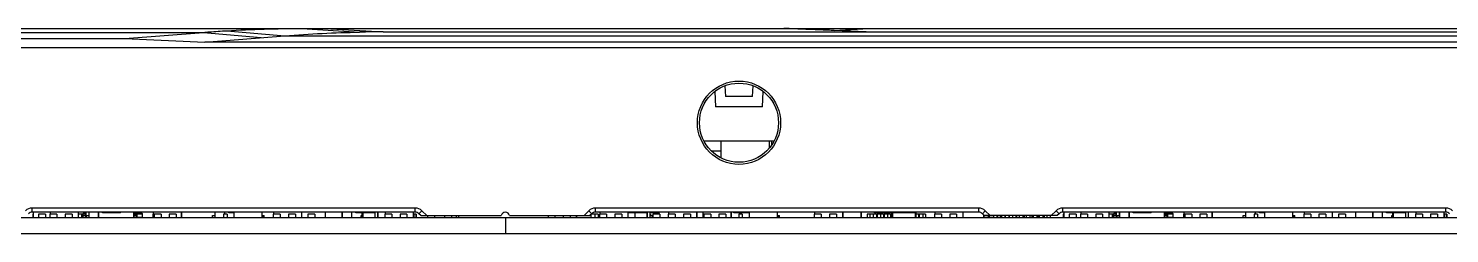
# Model space of a CAD drawing. Header units: millimetres. Extents: x 3299 to 14264, y 1863 to 5555.
# Drawn here: x 3859.2 to 4066, y 2920.5 to 2950.3 of the extents above; entities that cross this region are included whole.
import ezdxf

# ---------------------------------------------------------------- set-up
doc = ezdxf.new("R2010")
doc.units = ezdxf.units.MM
for name, color, linetype in [('02___PRT_ALL_AXES', 7, 'Continuous'), ('_304519', 7, 'Continuous'), ('_314991', 7, 'Continuous')]:
    doc.layers.add(name, color=color, linetype=linetype)

msp = doc.modelspace()

# ---------------------------------------------------------------- linework, layer by layer
at = {"color": 7, "linetype": 'Continuous'}
for p, q in [((3669.85596, 2950.34949), (4122.93801, 2950.34949)), ((3825.89064, 2949.78742), (3884.63745, 2949.78742)), ((3873.2121, 2948.89071), (3884.63745, 2949.78742)), ((3884.63745, 2949.78742), (3893.06385, 2949.0203)), ((3888.05024, 2950.02371), (3896.47525, 2949.28804)), ((3898.94754, 2950.34949), (3907.36969, 2949.81743)), ((3902.36808, 2950.34949), (3910.79144, 2949.84949)), ((3910.79144, 2949.84949), (4178.23315, 2949.84949)), ((3976.45273, 2950.05098), (3981.41515, 2950.34949)), ((3981.09662, 2949.84949), (3976.45273, 2950.05098)), ((4193.1323, 2947.54949), (3664.04372, 2947.54949)), ((3837.31599, 2948.89071), (3873.2121, 2948.89071)), ((3873.2121, 2948.89071), (3884.83491, 2948.37446)), ((3884.83491, 2948.37446), (3896.47525, 2949.28804)), ((4193.1323, 2948.37446), (3884.83491, 2948.37446)), ((3896.47525, 2949.28804), (4174.86063, 2949.28804)), ((3960.54501, 2942.02183), (3960.59992, 2940.44949)), ((3964.5761, 2940.44949), (3964.63101, 2942.02183)), ((3959.0737, 2941.20014), (3959.1523, 2938.94949)), ((3964.5761, 2940.44949), (3960.59992, 2940.44949)), ((3966.02372, 2938.94949), (3966.10232, 2941.20014)), ((3967.65989, 2933.94949), (3957.51613, 2933.94949)), ((3959.99824, 2931.51903), (3959.99824, 2933.94949)), ((3958.56257, 2932.54913), (3959.99824, 2932.54913)), ((4228.58801, 2922.84949), (3628.58801, 2922.84949)), ((3859.69867, 2923.64949), (3859.69867, 2924.24949)), ((3915.47735, 2924.24949), (3859.69867, 2924.24949)), ((3915.47735, 2923.64949), (3859.69867, 2923.64949)), ((3859.7914, 2923.34949), (3859.7914, 2922.84949)), ((3859.84221, 2923.34949), (3859.7914, 2923.34949)), ((3859.84221, 2923.64949), (3859.84221, 2922.84949)), ((3860.65922, 2923.34949), (3860.65922, 2922.84949)), ((3861.67522, 2923.34949), (3860.65922, 2923.34949)), ((3861.67522, 2923.34949), (3861.67522, 2922.84949)), ((3862.2914, 2923.34949), (3862.2914, 2922.84949)), ((3863.3074, 2923.34949), (3862.2914, 2923.34949)), ((3862.34221, 2923.64949), (3862.34221, 2923.34949)), ((3863.3074, 2923.34949), (3863.3074, 2922.84949)), ((3864.50114, 2923.34949), (3864.50114, 2922.84949)), ((3865.51714, 2923.34949), (3864.50114, 2923.34949)), ((3865.51714, 2923.34949), (3865.51714, 2922.84949)), ((3866.40621, 2923.64949), (3866.40621, 2922.84949)), ((3866.43161, 2923.64949), (3866.43161, 2922.84949)), ((3867.10654, 2923.34949), (3866.43161, 2923.34949)), ((3866.87953, 2923.34949), (3866.87953, 2922.84949)), ((3867.09963, 2922.84949), (3867.09963, 2923.14949)), ((3867.09963, 2923.14949), (3867.50043, 2923.14949)), ((3867.10654, 2923.39949), (3867.10654, 2923.14949)), ((3867.10654, 2923.39949), (3867.44963, 2923.39949)), ((3867.15043, 2922.84949), (3867.15043, 2923.14949)), ((3867.15654, 2923.14949), (3867.15654, 2923.44949)), ((3867.44963, 2923.44949), (3867.15654, 2923.44949)), ((3867.44963, 2923.64949), (3867.44963, 2923.14949)), ((3867.47892, 2923.14949), (3867.47892, 2923.64949)), ((3867.50043, 2923.64949), (3867.50043, 2922.84949)), ((3867.52972, 2922.84949), (3867.52972, 2923.64949)), ((3867.60762, 2922.84949), (3867.60762, 2923.14949)), ((3867.60762, 2923.14949), (3867.95762, 2923.14949)), ((3867.95762, 2923.64949), (3867.95762, 2922.84949)), ((3867.98691, 2922.84949), (3867.98691, 2923.64949)), ((3869.32834, 2923.64949), (3869.32834, 2922.84949)), ((3869.39905, 2922.84949), (3869.39905, 2923.64949)), ((3869.95763, 2923.54949), (3869.95763, 2923.64949)), ((3872.55763, 2923.54949), (3869.95763, 2923.54949)), ((3872.55763, 2923.54949), (3872.55763, 2923.64949)), ((3874.45763, 2923.64949), (3874.45763, 2922.84949)), ((3874.55762, 2923.14949), (3874.90762, 2923.14949)), ((3874.55763, 2922.84949), (3874.55763, 2923.64949)), ((3874.64461, 2923.64949), (3874.64461, 2923.14949)), ((3874.75194, 2923.39949), (3874.75194, 2923.14949)), ((3874.75194, 2923.39949), (3875.78188, 2923.39949)), ((3874.80194, 2923.14949), (3874.80194, 2923.44949)), ((3875.73188, 2923.44949), (3874.80194, 2923.44949)), ((3874.90762, 2922.84949), (3874.90762, 2923.14949)), ((3875.78188, 2922.89949), (3874.90762, 2922.89949)), ((3874.93188, 2923.39949), (3874.93188, 2922.89949)), ((3874.98188, 2922.89949), (3874.98188, 2923.44949)), ((3875.73188, 2923.44949), (3875.73188, 2922.89949)), ((3875.78188, 2922.89949), (3875.78188, 2923.39949)), ((3877.2914, 2923.34949), (3877.2914, 2922.84949)), ((3877.34221, 2923.34949), (3877.2914, 2923.34949)), ((3877.34221, 2923.64949), (3877.34221, 2922.84949)), ((3877.46921, 2923.34949), (3877.46921, 2922.84949)), ((3878.48521, 2923.34949), (3877.46921, 2923.34949)), ((3878.48521, 2923.34949), (3878.48521, 2922.84949)), ((3879.64229, 2923.34949), (3879.64229, 2922.84949)), ((3880.65829, 2923.34949), (3879.64229, 2923.34949)), ((3880.65829, 2923.34949), (3880.65829, 2922.84949)), ((3881.40621, 2923.64949), (3881.40621, 2922.84949)), ((3881.43161, 2923.64949), (3881.43161, 2922.84949)), ((3885.97182, 2922.84949), (3885.97182, 2923.14949)), ((3885.97182, 2923.14949), (3886.32182, 2923.14949)), ((3886.32182, 2923.64949), (3886.32182, 2922.84949)), ((3886.35111, 2922.84949), (3886.35111, 2923.64949)), ((3887.56402, 2923.34949), (3887.56402, 2922.84949)), ((3887.56419, 2923.34949), (3887.56419, 2922.84949)), ((3888.07219, 2923.34949), (3887.56419, 2923.34949)), ((3887.69253, 2923.64949), (3887.69253, 2923.34949)), ((3887.76324, 2923.34949), (3887.76324, 2923.64949)), ((3888.07219, 2923.34949), (3888.07219, 2922.84949)), ((3888.32182, 2923.54949), (3888.32182, 2923.64949)), ((3889.07181, 2923.54949), (3888.32182, 2923.54949)), ((3889.07181, 2923.64949), (3889.07181, 2922.84949)), ((3893.13581, 2923.64949), (3893.13581, 2922.84949)), ((3893.16121, 2923.64949), (3893.16121, 2922.84949)), ((3893.16121, 2923.14949), (3893.47502, 2923.14949)), ((3893.27182, 2922.84949), (3893.27182, 2923.14949)), ((3893.47502, 2922.84949), (3893.47502, 2923.14949)), ((3894.7914, 2923.34949), (3894.7914, 2922.84949)), ((3895.8074, 2923.34949), (3894.7914, 2923.34949)), ((3894.84221, 2923.64949), (3894.84221, 2923.34949)), ((3895.8074, 2923.34949), (3895.8074, 2922.84949)), ((3897.00114, 2923.34949), (3897.00114, 2922.84949)), ((3898.01714, 2923.34949), (3897.00114, 2923.34949)), ((3898.01714, 2923.34949), (3898.01714, 2922.84949)), ((3898.90621, 2923.64949), (3898.90621, 2922.84949)), ((3898.93161, 2923.64949), (3898.93161, 2922.84949)), ((3899.84133, 2923.34949), (3899.84133, 2922.84949)), ((3900.85733, 2923.34949), (3899.84133, 2923.34949)), ((3900.85733, 2923.34949), (3900.85733, 2922.84949)), ((3902.33801, 2923.64949), (3902.33801, 2922.84949)), ((3904.83801, 2923.64949), (3904.83801, 2922.84949)), ((3904.84972, 2922.84949), (3904.84972, 2923.64949)), ((3906.19114, 2923.64949), (3906.19114, 2922.84949)), ((3906.26185, 2922.84949), (3906.26185, 2923.64949)), ((3906.82043, 2923.54949), (3906.82043, 2923.64949)), ((3909.595, 2923.54949), (3906.82043, 2923.54949)), ((3907.62043, 2922.84949), (3907.62043, 2923.14949)), ((3907.62043, 2923.14949), (3907.69001, 2923.14949)), ((3907.69001, 2923.54949), (3907.69001, 2922.84949)), ((3907.817, 2923.54949), (3907.817, 2922.84949)), ((3909.42043, 2923.54949), (3909.42043, 2923.64949)), ((3909.595, 2923.54949), (3909.595, 2922.84949)), ((3909.97901, 2923.64949), (3909.97901, 2922.84949)), ((3910.04972, 2922.84949), (3910.04972, 2923.64949)), ((3911.04142, 2923.34949), (3911.04142, 2922.84949)), ((3912.05742, 2923.34949), (3911.04142, 2923.34949)), ((3911.09221, 2923.64949), (3911.09221, 2923.34949)), ((3912.05742, 2923.34949), (3912.05742, 2922.84949)), ((3913.2513, 2923.34949), (3913.2513, 2922.84949)), ((3914.2673, 2923.34949), (3913.2513, 2923.34949)), ((3914.2673, 2923.34949), (3914.2673, 2922.84949)), ((3915.15621, 2923.64949), (3915.15621, 2922.84949)), ((3915.18161, 2923.64949), (3915.18161, 2922.84949)), ((3915.61015, 2923.34949), (3915.18161, 2923.34949)), ((3915.24867, 2923.34949), (3915.24867, 2922.84949)), ((3915.25162, 2923.34949), (3915.25162, 2922.84949)), ((3915.47735, 2923.64949), (3915.47735, 2924.24949)), ((3915.56408, 2923.34949), (3915.56408, 2922.84949)), ((3915.60721, 2923.34949), (3915.60721, 2922.84949)), ((3915.61015, 2923.34949), (3915.61015, 2922.84949)), ((3916.00768, 2923.42982), (3916.43194, 2923.85408)), ((3916.28801, 2923.14949), (3916.00768, 2923.42982)), ((3916.28801, 2923.14949), (3927.9964, 2923.14949)), ((3917.13654, 2923.14949), (3916.43194, 2923.85408)), ((3917.26581, 2923.14949), (3917.26581, 2922.84949)), ((3918.28181, 2923.14949), (3918.28181, 2922.84949)), ((3919.70429, 2923.14949), (3919.70429, 2922.84949)), ((3920.72029, 2923.14949), (3920.72029, 2922.84949)), ((3921.40621, 2923.14949), (3921.40621, 2922.84949)), ((3921.43161, 2923.14949), (3921.43161, 2922.84949)), ((3921.78709, 2923.14949), (3921.78709, 2922.84949)), ((3928.58801, 2922.84949), (3928.58801, 2920.54949)), ((3929.17962, 2923.14949), (3940.88801, 2923.14949)), ((3934.7914, 2923.14949), (3934.7914, 2922.84949)), ((3935.8074, 2923.14949), (3935.8074, 2922.84949)), ((3937.00112, 2923.14949), (3937.00112, 2922.84949)), ((3938.01712, 2923.14949), (3938.01712, 2922.84949)), ((3938.9062, 2923.14949), (3938.9062, 2922.84949)), ((3938.9316, 2923.14949), (3938.9316, 2922.84949)), ((3940.74408, 2923.85408), (3940.03948, 2923.14949)), ((3941.16834, 2923.42982), (3940.74408, 2923.85408)), ((3941.16834, 2923.42982), (3940.88801, 2923.14949)), ((3941.0414, 2923.30288), (3941.0414, 2922.84949)), ((3942.09454, 2923.34949), (3941.08801, 2923.34949)), ((3941.09223, 2923.35371), (3941.09223, 2923.34949)), ((3941.58654, 2923.34949), (3941.58654, 2922.84949)), ((3997.47735, 2924.24949), (3941.69867, 2924.24949)), ((3941.69867, 2923.64949), (3941.69867, 2924.24949)), ((3997.47735, 2923.64949), (3941.69867, 2923.64949)), ((3942.09454, 2923.34949), (3942.09454, 2922.84949)), ((3943.3074, 2923.34949), (3942.2914, 2923.34949)), ((3942.2914, 2923.34949), (3942.2914, 2922.84949)), ((3942.3422, 2923.64949), (3942.3422, 2923.34949)), ((3943.3074, 2923.34949), (3943.3074, 2922.84949)), ((3945.51712, 2923.34949), (3944.50112, 2923.34949)), ((3944.50112, 2923.34949), (3944.50112, 2922.84949)), ((3945.51712, 2923.34949), (3945.51712, 2922.84949)), ((3946.4062, 2923.64949), (3946.4062, 2922.84949)), ((3946.4316, 2923.64949), (3946.4316, 2922.84949)), ((3949.23192, 2923.54949), (3946.4316, 2923.54949)), ((3947.4032, 2923.54949), (3947.4032, 2922.84949)), ((3947.64518, 2923.54949), (3947.64518, 2923.64949)), ((3948.20376, 2923.64949), (3948.20376, 2923.54949)), ((3948.27447, 2923.54949), (3948.27447, 2923.64949)), ((3949.1812, 2923.54949), (3949.1812, 2922.84949)), ((3949.23192, 2923.54949), (3949.23192, 2922.84949)), ((3949.61589, 2923.64949), (3949.61589, 2922.84949)), ((3949.64518, 2922.84949), (3949.64518, 2923.64949)), ((3950.93389, 2923.54949), (3949.64518, 2923.54949)), ((3949.6893, 2923.34949), (3949.64518, 2923.34949)), ((3949.64518, 2923.14949), (3949.99518, 2923.14949)), ((3949.6893, 2923.34949), (3949.6893, 2923.14949)), ((3949.99518, 2922.84949), (3949.99518, 2923.14949)), ((3951.06082, 2923.34949), (3950.04482, 2923.34949)), ((3950.04482, 2923.34949), (3950.04482, 2922.84949)), ((3950.93389, 2923.54949), (3950.93389, 2923.34949)), ((3951.06082, 2923.34949), (3951.06082, 2922.84949)), ((3953.3074, 2923.34949), (3952.2914, 2923.34949)), ((3952.2914, 2923.34949), (3952.2914, 2922.84949)), ((3952.34223, 2923.64949), (3952.34223, 2923.34949)), ((3953.3074, 2923.34949), (3953.3074, 2922.84949)), ((3955.51712, 2923.34949), (3954.50112, 2923.34949)), ((3954.50112, 2923.34949), (3954.50112, 2922.84949)), ((3955.51712, 2923.34949), (3955.51712, 2922.84949)), ((3956.40623, 2923.64949), (3956.40623, 2922.84949)), ((3956.43163, 2923.64949), (3956.43163, 2922.84949)), ((3956.47101, 2923.34949), (3956.43163, 2923.34949)), ((3956.47101, 2923.34949), (3956.47101, 2922.84949)), ((3957.34223, 2923.64949), (3957.34223, 2922.84949)), ((3958.48523, 2923.34949), (3957.46923, 2923.34949)), ((3957.46923, 2923.34949), (3957.46923, 2922.84949)), ((3958.48523, 2923.34949), (3958.48523, 2922.84949)), ((3960.65829, 2923.34949), (3959.64229, 2923.34949)), ((3959.64229, 2923.34949), (3959.64229, 2922.84949)), ((3960.65829, 2923.34949), (3960.65829, 2922.84949)), ((3961.40623, 2923.64949), (3961.40623, 2922.84949)), ((3961.43163, 2923.64949), (3961.43163, 2922.84949)), ((3961.81703, 2923.54949), (3961.81703, 2923.64949)), ((3964.07181, 2923.54949), (3961.81703, 2923.54949)), ((3962.56402, 2923.34949), (3962.56402, 2922.84949)), ((3963.07217, 2923.34949), (3962.56417, 2923.34949)), ((3962.56417, 2923.34949), (3962.56417, 2922.84949)), ((3963.07217, 2923.34949), (3963.07217, 2922.84949)), ((3964.07181, 2923.64949), (3964.07181, 2922.84949)), ((3968.13581, 2923.64949), (3968.13581, 2922.84949)), ((3968.16121, 2923.64949), (3968.16121, 2922.84949)), ((3968.16121, 2923.14949), (3968.49423, 2923.14949)), ((3968.34183, 2922.84949), (3968.34183, 2923.14949)), ((3968.49423, 2922.84949), (3968.49423, 2923.14949)), ((3974.5574, 2923.34949), (3973.5414, 2923.34949)), ((3973.5414, 2923.34949), (3973.5414, 2922.84949)), ((3973.59223, 2923.64949), (3973.59223, 2923.34949)), ((3974.5574, 2923.34949), (3974.5574, 2922.84949)), ((3976.76712, 2923.34949), (3975.75112, 2923.34949)), ((3975.75112, 2923.34949), (3975.75112, 2922.84949)), ((3976.76712, 2923.34949), (3976.76712, 2922.84949)), ((3977.65623, 2923.64949), (3977.65623, 2922.84949)), ((3977.68163, 2923.64949), (3977.68163, 2922.84949)), ((3980.30357, 2923.64949), (3980.30357, 2922.84949)), ((3980.40357, 2922.84949), (3980.40357, 2923.64949)), ((3982.6, 2923.34949), (3981.23609, 2923.34949)), ((3981.23609, 2923.34949), (3981.23609, 2922.84949)), ((3981.61973, 2923.34949), (3981.61973, 2922.84949)), ((3982.12773, 2923.34949), (3982.12773, 2922.84949)), ((3982.13067, 2923.34949), (3982.13067, 2922.84949)), ((3982.30357, 2923.54949), (3982.30357, 2923.64949)), ((3988.22093, 2923.54949), (3982.30357, 2923.54949)), ((3982.59707, 2923.34949), (3982.59707, 2922.84949)), ((3982.6, 2923.34949), (3982.6, 2922.84949)), ((3983.61601, 2923.34949), (3982.68653, 2923.34949)), ((3982.68653, 2923.34949), (3982.68653, 2922.84949)), ((3983.19453, 2923.34949), (3983.19453, 2922.84949)), ((3983.19748, 2923.34949), (3983.19748, 2922.84949)), ((3983.61307, 2923.34949), (3983.61307, 2922.84949)), ((3983.61601, 2923.34949), (3983.61601, 2922.84949)), ((3983.61601, 2923.14949), (3983.70252, 2923.14949)), ((3984.63202, 2923.34949), (3983.70252, 2923.34949)), ((3983.70252, 2923.34949), (3983.70252, 2922.84949)), ((3984.21052, 2923.34949), (3984.21052, 2922.84949)), ((3984.21347, 2923.34949), (3984.21347, 2922.84949)), ((3984.62907, 2923.34949), (3984.62907, 2922.84949)), ((3984.63202, 2923.34949), (3984.63202, 2922.84949)), ((3984.89361, 2923.34949), (3984.71853, 2923.34949)), ((3984.71853, 2923.34949), (3984.71853, 2922.84949)), ((3984.89361, 2923.54949), (3984.89361, 2922.84949)), ((3984.90357, 2923.54949), (3984.90357, 2923.64949)), ((3984.91893, 2923.54949), (3984.91893, 2922.84949)), ((3986.80357, 2923.64949), (3986.80357, 2923.54949)), ((3986.90357, 2923.54949), (3986.90357, 2923.64949)), ((3988.22093, 2923.54949), (3988.22093, 2922.84949)), ((3989.71202, 2923.34949), (3988.22093, 2923.34949)), ((3988.2728, 2923.64949), (3988.2728, 2923.34949)), ((3988.29992, 2923.34949), (3988.29992, 2922.84949)), ((3988.30287, 2923.34949), (3988.30287, 2922.84949)), ((3988.3728, 2923.34949), (3988.3728, 2923.64949)), ((3988.69307, 2923.34949), (3988.69307, 2922.84949)), ((3988.69601, 2923.34949), (3988.69601, 2922.84949)), ((3988.83332, 2923.34949), (3988.83332, 2922.84949)), ((3989.34132, 2923.34949), (3989.34132, 2922.84949)), ((3989.34427, 2923.34949), (3989.34427, 2922.84949)), ((3989.70907, 2923.34949), (3989.70907, 2922.84949)), ((3989.71202, 2923.34949), (3989.71202, 2922.84949)), ((3992.0574, 2923.34949), (3991.0414, 2923.34949)), ((3991.0414, 2923.34949), (3991.0414, 2922.84949)), ((3991.09221, 2923.64949), (3991.09221, 2923.34949)), ((3992.0574, 2923.34949), (3992.0574, 2922.84949)), ((3994.26712, 2923.34949), (3993.25112, 2923.34949)), ((3993.25112, 2923.34949), (3993.25112, 2922.84949)), ((3994.26712, 2923.34949), (3994.26712, 2922.84949)), ((3995.15621, 2923.64949), (3995.15621, 2922.84949)), ((3995.18161, 2923.64949), (3995.18161, 2922.84949)), ((3997.47735, 2923.64949), (3997.47735, 2924.24949)), ((3998.00768, 2923.42982), (3998.43194, 2923.85408)), ((3998.28801, 2923.14949), (3998.00768, 2923.42982)), ((3998.17781, 2923.25969), (3998.17781, 2922.84949)), ((3998.20894, 2923.22856), (3998.20894, 2922.89949)), ((3999.6257, 2922.89949), (3998.20894, 2922.89949)), ((3998.21109, 2923.22641), (3998.21109, 2922.89949)), ((3998.26109, 2922.89949), (3998.26109, 2923.17641)), ((4008.88801, 2923.14949), (3998.28801, 2923.14949)), ((3999.13654, 2923.14949), (3998.43194, 2923.85408)), ((3998.82837, 2923.14949), (3998.82837, 2922.89949)), ((3998.87837, 2922.89949), (3998.87837, 2923.14949)), ((3999.02837, 2922.89949), (3999.02837, 2923.14949)), ((3999.6257, 2923.14949), (3999.6257, 2922.84949)), ((4000.1337, 2923.14949), (4000.1337, 2922.84949)), ((4000.1996, 2923.14949), (4000.1996, 2922.84949)), ((4000.20254, 2923.14949), (4000.20254, 2922.84949)), ((4000.61628, 2923.14949), (4000.61628, 2922.84949)), ((4000.79148, 2923.14949), (4000.79148, 2922.84949)), ((4001.29948, 2923.14949), (4001.29948, 2922.84949)), ((4001.30201, 2923.14949), (4001.30201, 2922.84949)), ((4001.33013, 2923.14949), (4001.33013, 2922.84949)), ((4001.83813, 2923.14949), (4001.83813, 2922.84949)), ((4001.84108, 2923.14949), (4001.84108, 2922.84949)), ((4001.89137, 2923.14949), (4001.89137, 2922.84949)), ((4002.37153, 2923.14949), (4002.37153, 2922.84949)), ((4002.87953, 2923.14949), (4002.87953, 2922.84949)), ((4002.88247, 2923.14949), (4002.88247, 2922.84949)), ((4002.99125, 2923.14949), (4002.99125, 2922.84949)), ((4003.38754, 2923.14949), (4003.38754, 2922.84949)), ((4003.89554, 2923.14949), (4003.89554, 2922.84949)), ((4003.89847, 2923.14949), (4003.89847, 2922.84949)), ((4004.09112, 2923.14949), (4004.09112, 2922.84949)), ((4004.40353, 2923.14949), (4004.40353, 2922.84949)), ((4004.91153, 2923.14949), (4004.91153, 2922.84949)), ((4004.91447, 2923.14949), (4004.91447, 2922.84949)), ((4005.191, 2923.14949), (4005.191, 2922.84949)), ((4005.41953, 2923.14949), (4005.41953, 2922.84949)), ((4005.92753, 2923.14949), (4005.92753, 2922.84949)), ((4005.93048, 2923.14949), (4005.93048, 2922.84949)), ((4006.12234, 2923.14949), (4006.12234, 2922.84949)), ((4006.12529, 2923.14949), (4006.12529, 2922.84949)), ((4006.18115, 2922.89949), (4006.12529, 2922.89949)), ((4006.18115, 2923.14949), (4006.18115, 2922.84949)), ((4006.29089, 2923.14949), (4006.29089, 2922.84949)), ((4006.79889, 2923.14949), (4006.79889, 2922.84949)), ((4006.79939, 2923.14949), (4006.79939, 2922.84949)), ((4006.96629, 2923.14949), (4006.96629, 2922.84949)), ((4007.0023, 2923.14949), (4007.0023, 2922.84949)), ((4007.39077, 2923.14949), (4007.39077, 2922.84949)), ((4007.89877, 2923.14949), (4007.89877, 2922.84949)), ((4008.74408, 2923.85408), (4008.03948, 2923.14949)), ((4009.16834, 2923.42982), (4008.74408, 2923.85408)), ((4009.16834, 2923.42982), (4008.88801, 2923.14949)), ((4065.47735, 2924.24949), (4009.69867, 2924.24949)), ((4009.69867, 2923.64949), (4009.69867, 2924.24949)), ((4065.47735, 2923.64949), (4009.69867, 2923.64949)), ((4009.84221, 2923.34949), (4009.7914, 2923.34949)), ((4009.7914, 2923.34949), (4009.7914, 2922.84949)), ((4009.84221, 2923.64949), (4009.84221, 2922.84949)), ((4011.67522, 2923.34949), (4010.65922, 2923.34949)), ((4010.65922, 2923.34949), (4010.65922, 2922.84949)), ((4011.67522, 2923.34949), (4011.67522, 2922.84949)), ((4013.3074, 2923.34949), (4012.2914, 2923.34949)), ((4012.2914, 2923.34949), (4012.2914, 2922.84949)), ((4012.34221, 2923.64949), (4012.34221, 2923.34949)), ((4013.3074, 2923.34949), (4013.3074, 2922.84949)), ((4015.51714, 2923.34949), (4014.50114, 2923.34949)), ((4014.50114, 2923.34949), (4014.50114, 2922.84949)), ((4015.51714, 2923.34949), (4015.51714, 2922.84949)), ((4016.40621, 2923.64949), (4016.40621, 2922.84949)), ((4016.43161, 2923.64949), (4016.43161, 2922.84949)), ((4017.10654, 2923.34949), (4016.43161, 2923.34949)), ((4016.87953, 2923.34949), (4016.87953, 2922.84949)), ((4017.09963, 2923.14949), (4017.50043, 2923.14949)), ((4017.09963, 2922.84949), (4017.09963, 2923.14949)), ((4017.10654, 2923.39949), (4017.44963, 2923.39949)), ((4017.10654, 2923.39949), (4017.10654, 2923.14949)), ((4017.15043, 2922.84949), (4017.15043, 2923.14949)), ((4017.44963, 2923.44949), (4017.15654, 2923.44949)), ((4017.15654, 2923.14949), (4017.15654, 2923.44949)), ((4017.44963, 2923.64949), (4017.44963, 2923.14949)), ((4017.47892, 2923.14949), (4017.47892, 2923.64949)), ((4017.50043, 2923.64949), (4017.50043, 2922.84949)), ((4017.52972, 2922.84949), (4017.52972, 2923.64949)), ((4017.60762, 2923.14949), (4017.95762, 2923.14949)), ((4017.60762, 2922.84949), (4017.60762, 2923.14949)), ((4017.95762, 2923.64949), (4017.95762, 2922.84949)), ((4017.98691, 2922.84949), (4017.98691, 2923.64949)), ((4019.32834, 2923.64949), (4019.32834, 2922.84949)), ((4019.39905, 2922.84949), (4019.39905, 2923.64949)), ((4019.95763, 2923.54949), (4019.95763, 2923.64949)), ((4022.55763, 2923.54949), (4019.95763, 2923.54949)), ((4022.55763, 2923.54949), (4022.55763, 2923.64949)), ((4024.45763, 2923.64949), (4024.45763, 2922.84949)), ((4024.55762, 2923.14949), (4024.90762, 2923.14949)), ((4024.55763, 2922.84949), (4024.55763, 2923.64949)), ((4024.64461, 2923.64949), (4024.64461, 2923.14949)), ((4024.75194, 2923.39949), (4025.78188, 2923.39949)), ((4024.75194, 2923.39949), (4024.75194, 2923.14949)), ((4025.73188, 2923.44949), (4024.80194, 2923.44949)), ((4024.80194, 2923.14949), (4024.80194, 2923.44949)), ((4024.90762, 2922.84949), (4024.90762, 2923.14949)), ((4025.78188, 2922.89949), (4024.90762, 2922.89949)), ((4024.93188, 2923.39949), (4024.93188, 2922.89949)), ((4024.98188, 2922.89949), (4024.98188, 2923.44949)), ((4025.73188, 2923.44949), (4025.73188, 2922.89949)), ((4025.78188, 2922.89949), (4025.78188, 2923.39949)), ((4027.34221, 2923.34949), (4027.2914, 2923.34949)), ((4027.2914, 2923.34949), (4027.2914, 2922.84949)), ((4027.34221, 2923.64949), (4027.34221, 2922.84949)), ((4028.48521, 2923.34949), (4027.46921, 2923.34949)), ((4027.46921, 2923.34949), (4027.46921, 2922.84949)), ((4028.48521, 2923.34949), (4028.48521, 2922.84949)), ((4030.65829, 2923.34949), (4029.64229, 2923.34949)), ((4029.64229, 2923.34949), (4029.64229, 2922.84949)), ((4030.65829, 2923.34949), (4030.65829, 2922.84949)), ((4031.40621, 2923.64949), (4031.40621, 2922.84949)), ((4031.43161, 2923.64949), (4031.43161, 2922.84949)), ((4035.97182, 2923.14949), (4036.32182, 2923.14949)), ((4035.97182, 2922.84949), (4035.97182, 2923.14949)), ((4036.32182, 2923.64949), (4036.32182, 2922.84949)), ((4036.35111, 2922.84949), (4036.35111, 2923.64949)), ((4037.56402, 2923.34949), (4037.56402, 2922.84949)), ((4038.07219, 2923.34949), (4037.56419, 2923.34949)), ((4037.56419, 2923.34949), (4037.56419, 2922.84949)), ((4037.69253, 2923.64949), (4037.69253, 2923.34949)), ((4037.76324, 2923.34949), (4037.76324, 2923.64949)), ((4038.07219, 2923.34949), (4038.07219, 2922.84949)), ((4038.32182, 2923.54949), (4038.32182, 2923.64949)), ((4039.07181, 2923.54949), (4038.32182, 2923.54949)), ((4039.07181, 2923.64949), (4039.07181, 2922.84949)), ((4043.13581, 2923.64949), (4043.13581, 2922.84949)), ((4043.16121, 2923.64949), (4043.16121, 2922.84949)), ((4043.16121, 2923.14949), (4043.47502, 2923.14949)), ((4043.27182, 2922.84949), (4043.27182, 2923.14949)), ((4043.47502, 2922.84949), (4043.47502, 2923.14949)), ((4045.8074, 2923.34949), (4044.7914, 2923.34949)), ((4044.7914, 2923.34949), (4044.7914, 2922.84949)), ((4044.84221, 2923.64949), (4044.84221, 2923.34949)), ((4045.8074, 2923.34949), (4045.8074, 2922.84949)), ((4048.01714, 2923.34949), (4047.00114, 2923.34949)), ((4047.00114, 2923.34949), (4047.00114, 2922.84949)), ((4048.01714, 2923.34949), (4048.01714, 2922.84949)), ((4048.90621, 2923.64949), (4048.90621, 2922.84949)), ((4048.93161, 2923.64949), (4048.93161, 2922.84949)), ((4050.85733, 2923.34949), (4049.84133, 2923.34949)), ((4049.84133, 2923.34949), (4049.84133, 2922.84949)), ((4050.85733, 2923.34949), (4050.85733, 2922.84949)), ((4052.33801, 2923.64949), (4052.33801, 2922.84949)), ((4054.83801, 2923.64949), (4054.83801, 2922.84949)), ((4054.84972, 2922.84949), (4054.84972, 2923.64949)), ((4056.19114, 2923.64949), (4056.19114, 2922.84949)), ((4056.26185, 2922.84949), (4056.26185, 2923.64949)), ((4056.82043, 2923.54949), (4056.82043, 2923.64949)), ((4059.595, 2923.54949), (4056.82043, 2923.54949)), ((4057.62043, 2923.14949), (4057.69001, 2923.14949)), ((4057.62043, 2922.84949), (4057.62043, 2923.14949)), ((4057.69001, 2923.54949), (4057.69001, 2922.84949)), ((4057.817, 2923.54949), (4057.817, 2922.84949)), ((4059.42043, 2923.54949), (4059.42043, 2923.64949)), ((4059.595, 2923.54949), (4059.595, 2922.84949)), ((4059.97901, 2923.64949), (4059.97901, 2922.84949)), ((4060.04972, 2922.84949), (4060.04972, 2923.64949)), ((4062.05742, 2923.34949), (4061.04142, 2923.34949)), ((4061.04142, 2923.34949), (4061.04142, 2922.84949)), ((4061.09221, 2923.64949), (4061.09221, 2923.34949)), ((4062.05742, 2923.34949), (4062.05742, 2922.84949)), ((4064.2673, 2923.34949), (4063.2513, 2923.34949)), ((4063.2513, 2923.34949), (4063.2513, 2922.84949)), ((4064.2673, 2923.34949), (4064.2673, 2922.84949)), ((4065.15621, 2923.64949), (4065.15621, 2922.84949)), ((4065.18161, 2923.64949), (4065.18161, 2922.84949)), ((4065.61015, 2923.34949), (4065.18161, 2923.34949)), ((4065.24867, 2923.34949), (4065.24867, 2922.84949)), ((4065.25162, 2923.34949), (4065.25162, 2922.84949)), ((4065.47735, 2923.64949), (4065.47735, 2924.24949)), ((4065.56408, 2923.34949), (4065.56408, 2922.84949)), ((4065.60721, 2923.34949), (4065.60721, 2922.84949)), ((4065.61015, 2923.34949), (4065.61015, 2922.84949)), ((3628.58801, 2920.54949), (4228.58801, 2920.54949))]:
    msp.add_line(p, q, dxfattribs=at)
for radius in [6.05, 5.75]:
    msp.add_circle((3962.58801, 2936.64949), radius, dxfattribs=at)
for centre, radius, start, end in [((3910.79187, 2767.16387), 182.68562, 90.0001331, 91.0733631), ((3859.69867, 2922.89949), 1.35, 90, 135), ((3859.69867, 2922.89949), 0.75, 90, 135), ((3867.15654, 2923.39949), 0.05, 90, 180), ((3874.80194, 2923.39949), 0.05, 90, 180), ((3874.98188, 2923.39949), 0.05, 90, 180), ((3875.73188, 2923.39949), 0.05, 0, 90), ((3915.47735, 2922.89949), 1.35, 45, 90), ((3915.47735, 2922.89949), 0.75, 45, 90), ((3928.58801, 2923.04949), 0.6, 9.5940682, 170.4059318), ((3941.69867, 2922.89949), 1.35, 90, 135), ((3941.69867, 2922.89949), 0.75, 90, 135), ((3997.47735, 2922.89949), 1.35, 45, 90), ((3997.47735, 2922.89949), 0.75, 45, 90), ((4009.69867, 2922.89949), 1.35, 90, 135), ((4009.69867, 2922.89949), 0.75, 90, 135), ((4017.15654, 2923.39949), 0.05, 90, 180), ((4024.80194, 2923.39949), 0.05, 90, 180), ((4024.98188, 2923.39949), 0.05, 90, 180), ((4025.73188, 2923.39949), 0.05, 0, 90), ((4065.47735, 2922.89949), 1.35, 45, 90), ((4065.47735, 2922.89949), 0.75, 45, 90)]:
    msp.add_arc(centre, radius, start, end, dxfattribs=at)
for points, knots in [([(3884.63745, 2949.78742), (3884.92168, 2949.80977), (3886.05871, 2949.89653), (3887.19655, 2949.97264), (3888.05024, 2950.02371)], [0, 0, 0, 0, 0.250022976, 1, 1, 1, 1]), ([(3888.05024, 2950.02371), (3889.8645, 2950.13225), (3893.49592, 2950.29517), (3897.13058, 2950.34949), (3898.94754, 2950.34949)], [0, 0, 0, 0, 0.500074719, 1, 1, 1, 1]), ([(3896.47525, 2949.28804), (3898.28838, 2949.43035), (3901.91783, 2949.661), (3905.55255, 2949.78338), (3907.36969, 2949.81743)], [0, 0, 0, 0, 0.500173013, 1, 1, 1, 1]), ([(3976.44734, 2950.05199), (3976.14031, 2950.0648), (3975.52627, 2950.09034), (3974.60526, 2950.12863), (3973.83783, 2950.16039), (3973.22397, 2950.18572), (3972.76366, 2950.20467), (3972.30344, 2950.22356), (3971.84333, 2950.24239), (3971.38338, 2950.26113), (3971.00021, 2950.27666), (3970.69382, 2950.28901), (3970.46418, 2950.29823), (3970.2347, 2950.30739), (3970.0436, 2950.31496), (3969.89086, 2950.32097), (3969.77646, 2950.32545), (3969.66223, 2950.32988), (3969.54823, 2950.33426), (3969.45345, 2950.33786), (3969.37787, 2950.34067), (3969.3215, 2950.34274), (3969.26554, 2950.34475), (3969.21929, 2950.34636), (3969.18283, 2950.34757), (3969.15638, 2950.3484), (3969.13516, 2950.34902), (3969.11964, 2950.34937), (3969.11258, 2950.34949), (3969.10939, 2950.34949)], [0, 0, 0, 0, 0.12553112, 0.251051788, 0.376552944, 0.439293524, 0.50202523, 0.564745581, 0.627450956, 0.690135749, 0.752790573, 0.78410181, 0.815397823, 0.846672998, 0.877917919, 0.893524076, 0.909114898, 0.924684742, 0.94022414, 0.955715339, 0.963432179, 0.971118546, 0.978756893, 0.986308564, 0.990023288, 0.99365741, 0.997118028, 0.998694513, 1, 1, 1, 1])]:
    msp.add_open_spline(points, degree=3, knots=knots, dxfattribs=at)
at = {"layer": '02___PRT_ALL_AXES', "color": 7, "linetype": 'Continuous'}
msp.add_line((3966.02372, 2938.94949), (3959.1523, 2938.94949), dxfattribs=at)
at = {"layer": '_304519', "color": 7, "linetype": 'Continuous'}
msp.add_line((3967.04278, 2933.02283), (3967.04278, 2933.94949), dxfattribs=at)
at = {"layer": '_314991', "color": 7, "linetype": 'Continuous'}
msp.add_line((3967.34278, 2933.42146), (3967.34278, 2933.94949), dxfattribs=at)

doc.saveas('drawing.dxf')
